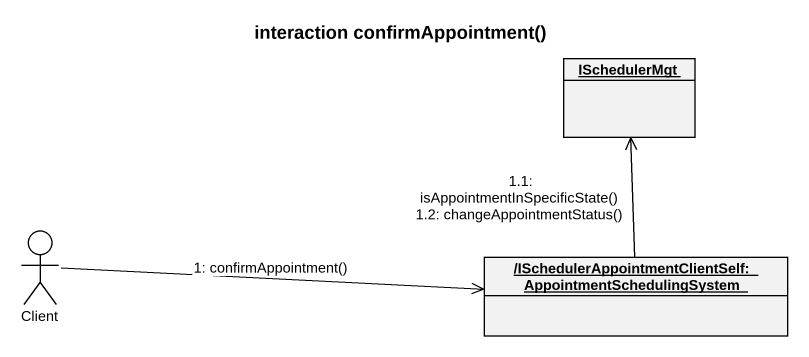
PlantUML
@startuml
title interaction confirmAppointment()
allowmixing
hide circle
hide empty members
object ISchedulerMgt
actor Client
object "/ISchedulerAppointmentClientSelf:AppointmentSchedulingSystem" as ISchedulerAppointmentClientS
Client -right-> ISchedulerAppointmentClientS : 1: confirmAppointment()
ISchedulerAppointmentClientS -up-> ISchedulerMgt : 1.1: isAppointmentInSpecificState()\n1.2: changeAppointmentStatus()
@enduml
